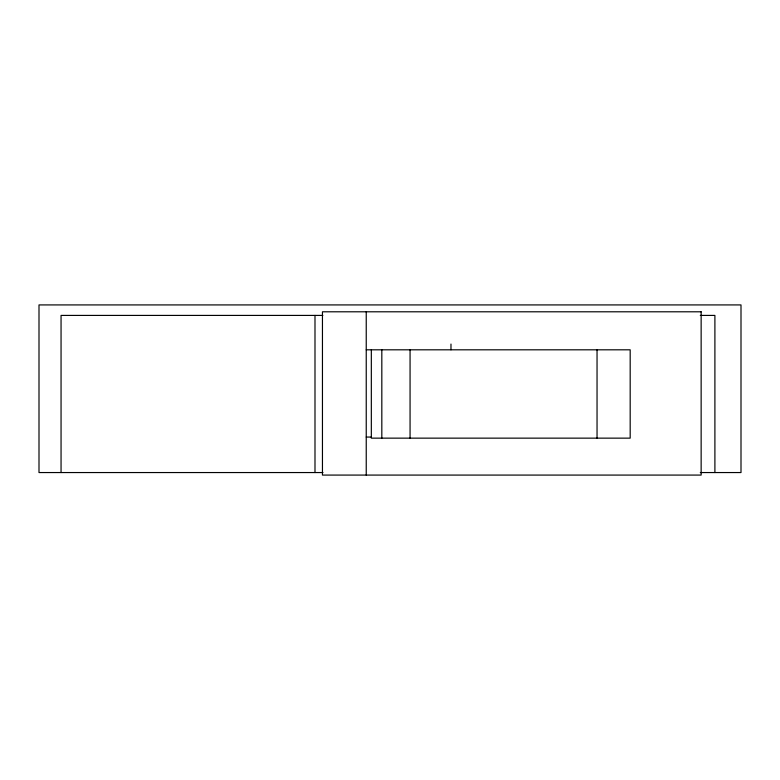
<?xml version="1.0" encoding="UTF-8"?>
<svg xmlns="http://www.w3.org/2000/svg" width="780" height="780" viewBox="0 0 780 780"><rect width="100%" height="100%" fill="white"/><g stroke="black" fill="none" stroke-linecap="round" stroke-linejoin="round"><path stroke-width="1.17" d="M322.842 315.412L61.054 315.412L61.054 472.553M700.294 315.412L714.899 315.412L714.899 472.553M366.239 349.81L630.182 349.81L630.182 438.145L371.329 438.145L371.329 349.81M366.239 437.063L371.075 437.063M322.969 472.553L39 472.553L39 304.921L741 304.921L741 472.553L700.294 472.553M597.041 349.81L597.041 438.145M450.976 344.058L450.976 349.81M410.065 349.81L410.065 438.145M381.82 349.81L381.82 438.145M366.239 311.795L366.239 475.078M314.993 315.412L314.993 472.553M701.142 311.795L322.452 311.795L322.452 475.078L701.142 475.078L701.142 311.795"/></g></svg>
